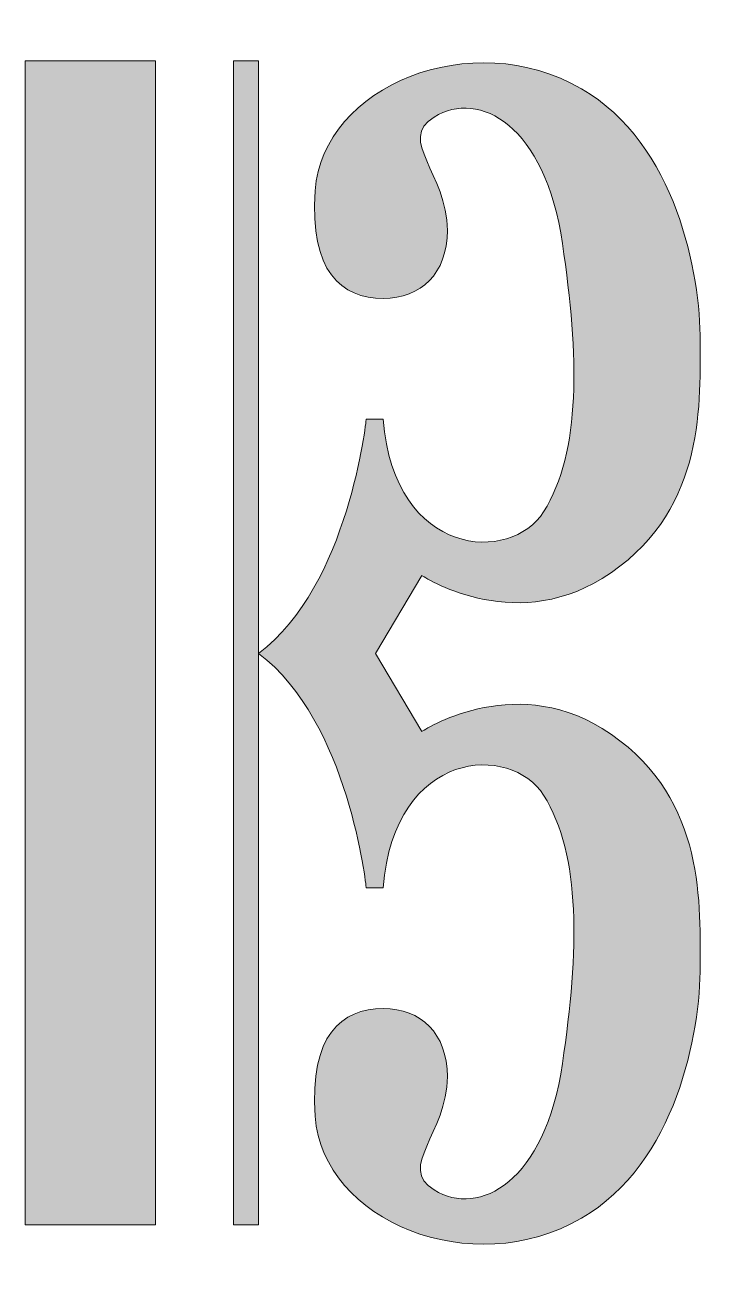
# Model space of a CAD drawing. Header units: inches. Extents: x 39.3 to 60.7, y -69.9 to -30.2.
import ezdxf

# ---------------------------------------------------------------- set-up
doc = ezdxf.new("R2010")
doc.units = ezdxf.units.IN
doc.header["$MEASUREMENT"] = 0
doc.layers.add('Layer 1', color=7, linetype='Continuous')

msp = doc.modelspace()

# ---------------------------------------------------------------- hatches: boundary and pattern name
at = {"layer": 'Layer 1', "true_color": 0x231f20}
h = msp.add_hatch(color=250, dxfattribs=at)
h.dxf.hatch_style = 2
h.paths.add_polyline_path([(39.27, -68.06), (43.389, -68.06), (43.389, -31.335), (39.27, -31.335)])
h.paths.add_polyline_path([(45.853, -31.335), (45.853, -68.06), (46.64, -68.06), (46.64, -50.034), (46.64, -31.335)])
edge = h.paths.add_edge_path()
edge.add_spline(control_points=[(57.486, -52.402), (54.619, -50.629), (51.791, -52.493), (51.791, -52.493), (51.791, -52.493), (50.335, -50.034), (50.335, -50.034), (50.335, -50.034), (51.791, -47.575), (51.791, -47.575), (51.791, -47.575), (54.619, -49.439), (57.486, -47.666), (60.699, -45.68), (60.585, -42.346), (60.585, -40.201), (60.585, -38.055), (59.836, -33.959), (56.831, -32.215), (53.378, -30.209), (48.667, -32.121), (48.428, -35.433), (48.243, -37.986), (49.262, -38.83), (50.573, -38.83), (51.765, -38.83), (52.6, -38.052), (52.6, -36.684), (52.6, -34.888), (51.005, -33.834), (52.182, -33.109), (53.613, -32.226), (55.687, -33.37), (56.235, -37.102), (56.758, -40.663), (56.83, -43.662), (55.639, -45.564), (54.619, -47.193), (50.93, -47.054), (50.573, -42.644), (50.573, -42.644), (50.037, -42.644), (50.037, -42.644), (50.037, -42.644), (49.502, -47.889), (46.64, -50.034), (49.502, -52.179), (50.037, -57.424), (50.037, -57.424), (50.037, -57.424), (50.573, -57.424), (50.573, -57.424), (50.93, -53.014), (54.619, -52.875), (55.639, -54.504), (56.83, -56.406), (56.758, -59.405), (56.235, -62.967), (55.687, -66.698), (53.613, -67.842), (52.182, -66.96), (51.005, -66.234), (52.6, -65.181), (52.6, -63.384), (52.6, -62.017), (51.765, -61.238), (50.573, -61.238), (49.262, -61.238), (48.243, -62.082), (48.428, -64.636), (48.667, -67.947), (53.378, -69.859), (56.831, -67.854), (59.836, -66.108), (60.585, -62.013), (60.585, -59.867), (60.585, -57.722), (60.699, -54.388), (57.486, -52.402)], knot_values=[0, 0, 0, 0, 1, 1, 1, 2, 2, 2, 3, 3, 3, 4, 4, 4, 5, 5, 5, 6, 6, 6, 7, 7, 7, 8, 8, 8, 9, 9, 9, 10, 10, 10, 11, 11, 11, 12, 12, 12, 13, 13, 13, 14, 14, 14, 15, 15, 15, 16, 16, 16, 17, 17, 17, 18, 18, 18, 19, 19, 19, 20, 20, 20, 21, 21, 21, 22, 22, 22, 23, 23, 23, 24, 24, 24, 25, 25, 25, 26, 26, 26, 26], degree=3, periodic=1)

# ---------------------------------------------------------------- linework, layer by layer
at = {"layer": 'Layer 1', "lineweight": 0}
for points in [[(39.27, -68.06), (43.389, -68.06), (43.389, -31.335), (39.27, -31.335), (39.27, -68.06)], [(45.853, -31.335), (45.853, -68.06), (46.64, -68.06), (46.64, -50.034), (46.64, -31.335), (45.853, -31.335)]]:
    msp.add_lwpolyline(points, dxfattribs=at)
msp.add_open_spline([(57.486, -52.402), (54.619, -50.629), (51.791, -52.493), (51.791, -52.493), (51.791, -52.493), (50.335, -50.034), (50.335, -50.034), (50.335, -50.034), (51.791, -47.575), (51.791, -47.575), (51.791, -47.575), (54.619, -49.439), (57.486, -47.666), (60.699, -45.68), (60.585, -42.346), (60.585, -40.201), (60.585, -38.055), (59.836, -33.959), (56.831, -32.215), (53.378, -30.209), (48.667, -32.121), (48.428, -35.433), (48.243, -37.986), (49.262, -38.83), (50.573, -38.83), (51.765, -38.83), (52.6, -38.052), (52.6, -36.684), (52.6, -34.888), (51.005, -33.834), (52.182, -33.109), (53.613, -32.226), (55.687, -33.37), (56.235, -37.102), (56.758, -40.663), (56.83, -43.662), (55.639, -45.564), (54.619, -47.193), (50.93, -47.054), (50.573, -42.644), (50.573, -42.644), (50.037, -42.644), (50.037, -42.644), (50.037, -42.644), (49.502, -47.889), (46.64, -50.034), (49.502, -52.179), (50.037, -57.424), (50.037, -57.424), (50.037, -57.424), (50.573, -57.424), (50.573, -57.424), (50.93, -53.014), (54.619, -52.875), (55.639, -54.504), (56.83, -56.406), (56.758, -59.405), (56.235, -62.967), (55.687, -66.698), (53.613, -67.842), (52.182, -66.96), (51.005, -66.234), (52.6, -65.181), (52.6, -63.384), (52.6, -62.017), (51.765, -61.238), (50.573, -61.238), (49.262, -61.238), (48.243, -62.082), (48.428, -64.636), (48.667, -67.947), (53.378, -69.859), (56.831, -67.854), (59.836, -66.108), (60.585, -62.013), (60.585, -59.867), (60.585, -57.722), (60.699, -54.388), (57.486, -52.402)], degree=3, knots=[0, 0, 0, 0, 1, 1, 1, 2, 2, 2, 3, 3, 3, 4, 4, 4, 5, 5, 5, 6, 6, 6, 7, 7, 7, 8, 8, 8, 9, 9, 9, 10, 10, 10, 11, 11, 11, 12, 12, 12, 13, 13, 13, 14, 14, 14, 15, 15, 15, 16, 16, 16, 17, 17, 17, 18, 18, 18, 19, 19, 19, 20, 20, 20, 21, 21, 21, 22, 22, 22, 23, 23, 23, 24, 24, 24, 25, 25, 25, 26, 26, 26, 26], dxfattribs=at)

doc.saveas('drawing.dxf')
